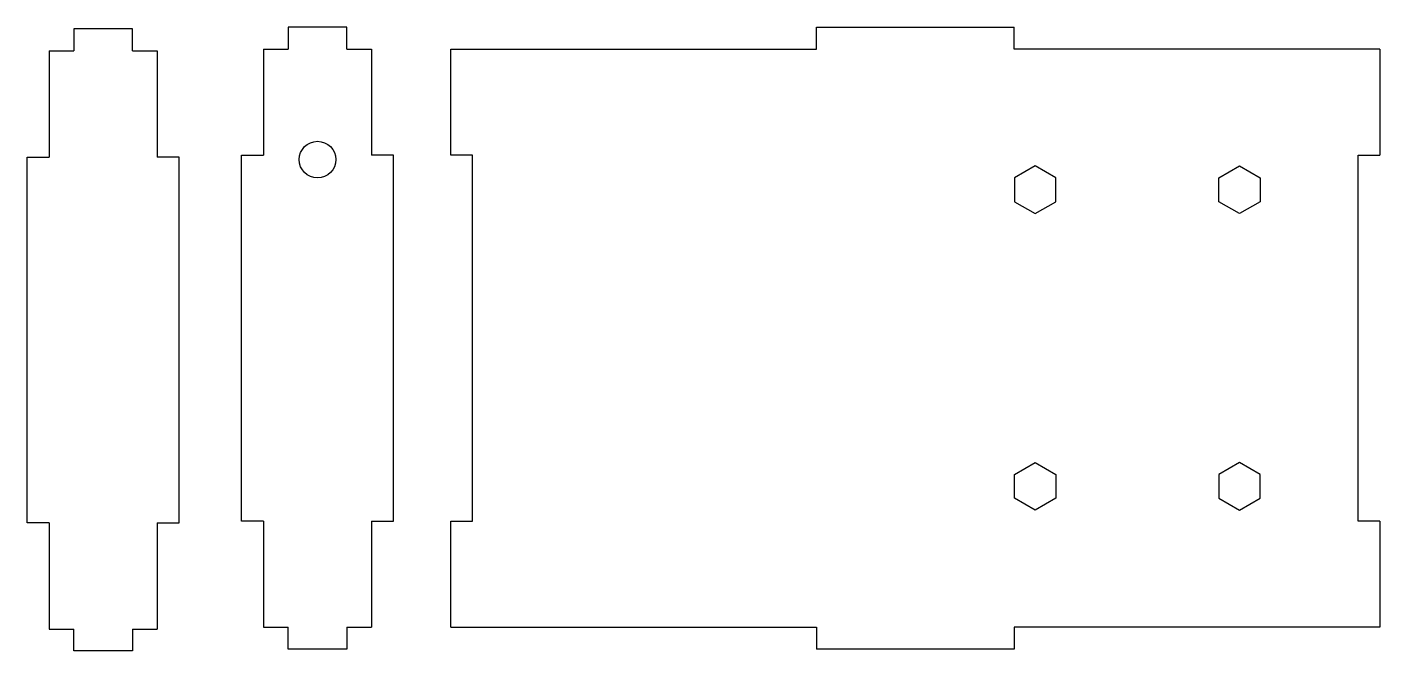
# Model space of a CAD drawing. Header units: millimetres. Extents: x 111 to 296, y 83 to 168.
import ezdxf

# ---------------------------------------------------------------- set-up
doc = ezdxf.new("R2010")
doc.units = ezdxf.units.MM

msp = doc.modelspace()

# ---------------------------------------------------------------- linework, layer by layer
for p, q in [((113.96, 165.21), (117.36, 165.21)), ((125.36, 165.21), (128.76, 165.21)), ((143.25, 165.46), (146.65, 165.46)), ((154.65, 165.46), (158.05, 165.46)), ((113.96, 86.21), (117.36, 86.21)), ((125.36, 86.21), (128.76, 86.21)), ((143.25, 86.46), (146.65, 86.46)), ((154.65, 86.46), (158.05, 86.46))]:
    msp.add_line(p, q)
for points in [[(154.65, 165.46), (154.65, 168.46), (146.65, 168.46), (146.65, 165.46)], [(168.85, 165.47), (218.85, 165.47), (218.85, 168.47)], [(218.85, 168.47), (245.85, 168.47)], [(295.85, 165.47), (245.85, 165.47), (245.85, 168.47)], [(125.36, 165.21), (125.36, 168.21), (117.36, 168.21), (117.36, 165.21)], [(113.96, 165.21), (113.96, 150.71)], [(128.76, 165.21), (128.76, 150.71)], [(143.25, 165.46), (143.25, 150.96)], [(158.05, 165.46), (158.05, 150.96)], [(168.85, 150.97), (168.85, 165.47)], [(295.85, 165.47), (295.85, 150.97)], [(113.96, 100.71), (110.96, 100.71), (110.96, 150.71), (113.96, 150.71)], [(128.76, 100.71), (131.76, 100.71), (131.76, 150.71), (128.76, 150.71)], [(143.25, 100.96), (140.25, 100.96), (140.25, 150.96), (143.25, 150.96)], [(158.05, 100.96), (161.05, 100.96), (161.05, 150.96), (158.05, 150.96)], [(168.85, 100.97), (171.85, 100.97), (171.85, 150.97), (168.85, 150.97)], [(295.85, 100.97), (292.85, 100.97), (292.85, 150.97), (295.85, 150.97)], [(113.96, 100.71), (113.96, 86.21)], [(128.76, 100.71), (128.76, 86.21)], [(143.25, 100.96), (143.25, 86.46)], [(158.05, 100.96), (158.05, 86.46)], [(168.85, 86.47), (168.85, 100.97)], [(295.85, 100.97), (295.85, 86.47)], [(125.36, 86.21), (125.36, 83.21), (117.36, 83.21), (117.36, 86.21)], [(154.65, 86.46), (154.65, 83.46), (146.65, 83.46), (146.65, 86.46)], [(168.85, 86.47), (218.85, 86.47), (218.85, 83.47)], [(295.85, 86.47), (245.85, 86.47), (245.85, 83.47)], [(245.85, 83.47), (218.85, 83.47)]]:
    msp.add_lwpolyline(points)
for points in [[(245.9, 144.61), (248.72, 142.99), (251.54, 144.61), (251.54, 147.87), (248.72, 149.5), (245.9, 147.87)], [(279.48, 144.61), (276.66, 142.99), (273.84, 144.61), (273.84, 147.87), (276.66, 149.5), (279.48, 147.87)], [(245.9, 107.33), (248.72, 108.96), (251.54, 107.33), (251.54, 104.07), (248.72, 102.45), (245.9, 104.07)], [(279.48, 107.33), (276.66, 108.96), (273.84, 107.33), (273.84, 104.07), (276.66, 102.45), (279.48, 104.07)]]:
    msp.add_lwpolyline(points, close=True)
msp.add_circle((150.65, 150.36), 2.5)

doc.saveas('drawing.dxf')
